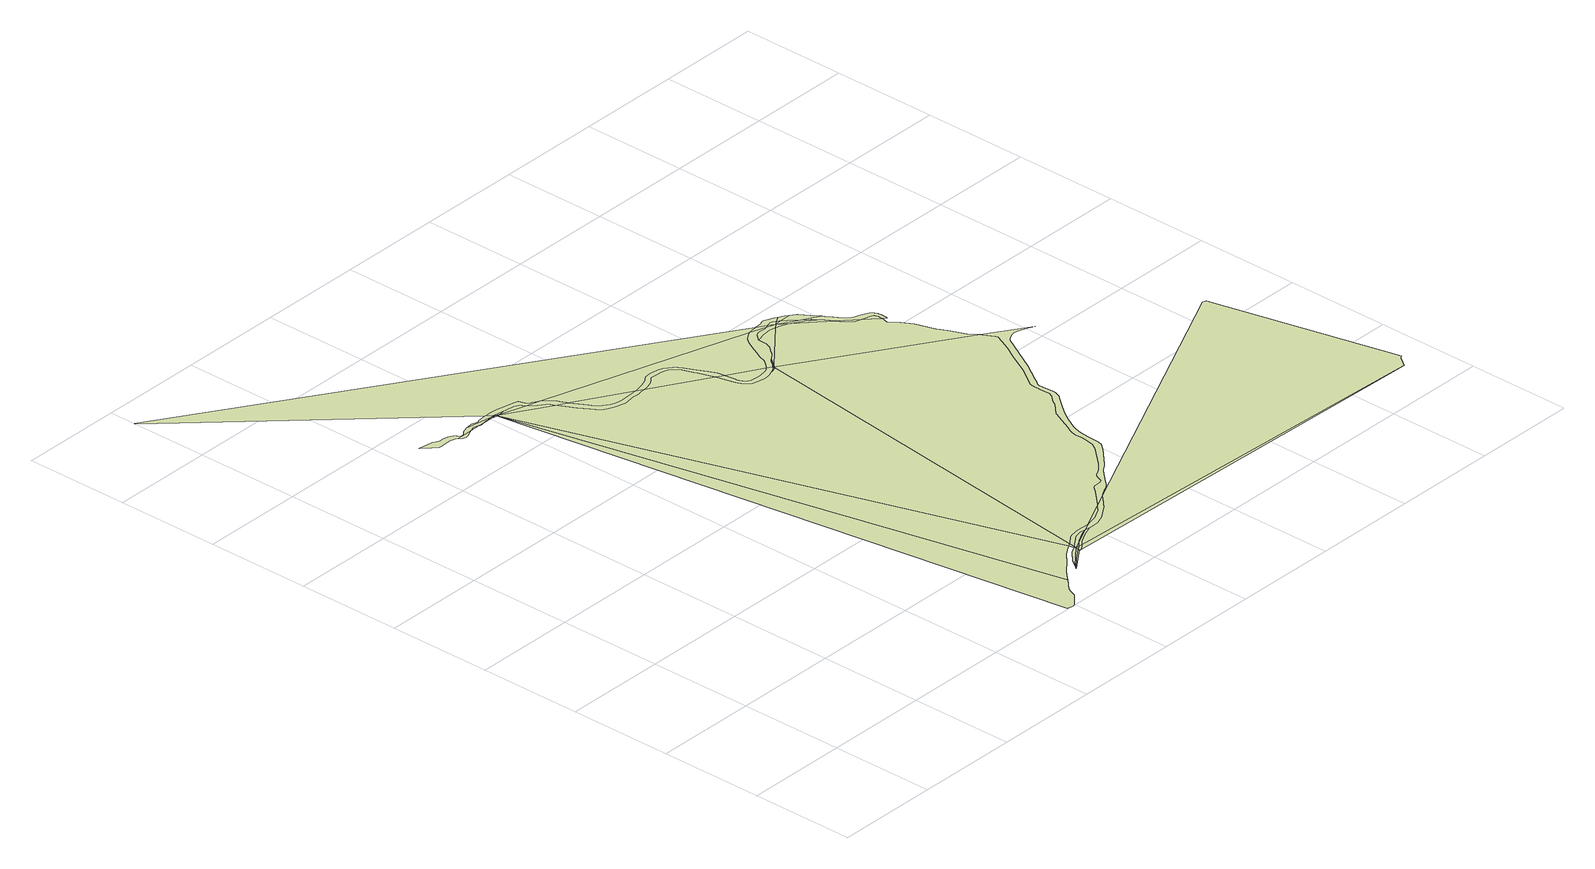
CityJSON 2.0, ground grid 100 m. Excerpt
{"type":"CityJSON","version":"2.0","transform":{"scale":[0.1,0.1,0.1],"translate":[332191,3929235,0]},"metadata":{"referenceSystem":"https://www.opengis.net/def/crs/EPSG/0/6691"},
"CityObjects":{
"landuse1":{"type":"LandUse","attributes":{"class":"204","LandUseDetailAttribute.orgLandUse":"10500","LandUseDetailAttribute.prefecture":"14","LandUseDetailAttribute.city":"14150","LandUseDetailAttribute.note":"都道府県","LandUseDetailAttribute.surveyYear":2015},"geometry":[{"type":"MultiSurface","lod":"1","boundaries":[[[0,1,2,3,4,5,6,7,8,9,10,11,12,13,14,15,16,17,18,19,20,21,22,23,24,25,26,27,28,29,30,31,32,33,34,35,36,37,38,39,40,41,42]]]}]},
"landuse2":{"type":"LandUse","attributes":{"class":"204","LandUseDetailAttribute.orgLandUse":"10500","LandUseDetailAttribute.prefecture":"14","LandUseDetailAttribute.city":"14150","LandUseDetailAttribute.note":"都道府県","LandUseDetailAttribute.surveyYear":2015},"geometry":[{"type":"MultiSurface","lod":"1","boundaries":[[[43,44,45,46,13,12]]]}]},
"landuse3":{"type":"LandUse","attributes":{"class":"203","LandUseDetailAttribute.orgLandUse":"10400","LandUseDetailAttribute.prefecture":"14","LandUseDetailAttribute.city":"14150","LandUseDetailAttribute.note":"都道府県","LandUseDetailAttribute.surveyYear":2015},"geometry":[{"type":"MultiSurface","lod":"1","boundaries":[[[16,15,14,13,17]]]}]},
"landuse4":{"type":"LandUse","attributes":{"class":"203","LandUseDetailAttribute.orgLandUse":"10400","LandUseDetailAttribute.prefecture":"14","LandUseDetailAttribute.city":"14150","LandUseDetailAttribute.note":"都道府県","LandUseDetailAttribute.surveyYear":2015},"geometry":[{"type":"MultiSurface","lod":"1","boundaries":[[[47,48,49,50,51,52,53,54,55,56,57,58,59]]]}]},
"landuse5":{"type":"LandUse","attributes":{"class":"204","LandUseDetailAttribute.orgLandUse":"10500","LandUseDetailAttribute.prefecture":"14","LandUseDetailAttribute.city":"14150","LandUseDetailAttribute.note":"都道府県","LandUseDetailAttribute.surveyYear":2015},"geometry":[{"type":"MultiSurface","lod":"1","boundaries":[[[60,61,18,17]]]}]},
"landuse6":{"type":"LandUse","attributes":{"class":"204","LandUseDetailAttribute.orgLandUse":"10500","LandUseDetailAttribute.prefecture":"14","LandUseDetailAttribute.city":"14150","LandUseDetailAttribute.note":"都道府県","LandUseDetailAttribute.surveyYear":2015},"geometry":[{"type":"MultiSurface","lod":"1","boundaries":[[[62,63,64,65,66,67,68,69,70,71,23,22,72,73,74]]]}]},
"landuse7":{"type":"LandUse","attributes":{"class":"203","LandUseDetailAttribute.orgLandUse":"10400","LandUseDetailAttribute.prefecture":"14","LandUseDetailAttribute.city":"14150","LandUseDetailAttribute.note":"都道府県","LandUseDetailAttribute.surveyYear":2015},"geometry":[{"type":"MultiSurface","lod":"1","boundaries":[[[20,19,18,75,21]]]}]},
"landuse8":{"type":"LandUse","attributes":{"class":"203","LandUseDetailAttribute.orgLandUse":"10400","LandUseDetailAttribute.prefecture":"14","LandUseDetailAttribute.city":"14150","LandUseDetailAttribute.note":"都道府県","LandUseDetailAttribute.surveyYear":2015},"geometry":[{"type":"MultiSurface","lod":"1","boundaries":[[[76,77,78,79,80]]]}]},
"landuse9":{"type":"LandUse","attributes":{"class":"203","LandUseDetailAttribute.orgLandUse":"10400","LandUseDetailAttribute.prefecture":"14","LandUseDetailAttribute.city":"14150","LandUseDetailAttribute.note":"都道府県","LandUseDetailAttribute.surveyYear":2015},"geometry":[{"type":"MultiSurface","lod":"1","boundaries":[[[22,21,75,81]]]}]},
"landuse10":{"type":"LandUse","attributes":{"class":"203","LandUseDetailAttribute.orgLandUse":"10400","LandUseDetailAttribute.prefecture":"14","LandUseDetailAttribute.city":"14150","LandUseDetailAttribute.note":"都道府県","LandUseDetailAttribute.surveyYear":2015},"geometry":[{"type":"MultiSurface","lod":"1","boundaries":[[[82,83,84,79,78,77,76]]]}]},
"landuse11":{"type":"LandUse","attributes":{"class":"203","LandUseDetailAttribute.orgLandUse":"10400","LandUseDetailAttribute.prefecture":"14","LandUseDetailAttribute.city":"14150","LandUseDetailAttribute.note":"都道府県","LandUseDetailAttribute.surveyYear":2015},"geometry":[{"type":"MultiSurface","lod":"1","boundaries":[[[81,75,47]]]}]},
"landuse12":{"type":"LandUse","attributes":{"class":"203","LandUseDetailAttribute.orgLandUse":"10400","LandUseDetailAttribute.prefecture":"14","LandUseDetailAttribute.city":"14150","LandUseDetailAttribute.note":"都道府県","LandUseDetailAttribute.surveyYear":2015},"geometry":[{"type":"MultiSurface","lod":"1","boundaries":[[[72,22,81,73]]]}]},
"landuse13":{"type":"LandUse","attributes":{"class":"203","LandUseDetailAttribute.orgLandUse":"10400","LandUseDetailAttribute.prefecture":"14","LandUseDetailAttribute.city":"14150","LandUseDetailAttribute.note":"都道府県","LandUseDetailAttribute.surveyYear":2015},"geometry":[{"type":"MultiSurface","lod":"1","boundaries":[[[85,86,87,83,82]]]}]},
"landuse14":{"type":"LandUse","attributes":{"class":"203","LandUseDetailAttribute.orgLandUse":"10400","LandUseDetailAttribute.prefecture":"14","LandUseDetailAttribute.city":"14150","LandUseDetailAttribute.note":"都道府県","LandUseDetailAttribute.surveyYear":2015},"geometry":[{"type":"MultiSurface","lod":"1","boundaries":[[[81,47,59]]]}]},
"landuse15":{"type":"LandUse","attributes":{"class":"203","LandUseDetailAttribute.orgLandUse":"10400","LandUseDetailAttribute.prefecture":"14","LandUseDetailAttribute.city":"14150","LandUseDetailAttribute.note":"都道府県","LandUseDetailAttribute.surveyYear":2015},"geometry":[{"type":"MultiSurface","lod":"1","boundaries":[[[81,59,88]]]}]},
"landuse16":{"type":"LandUse","attributes":{"class":"203","LandUseDetailAttribute.orgLandUse":"10400","LandUseDetailAttribute.prefecture":"14","LandUseDetailAttribute.city":"14150","LandUseDetailAttribute.note":"都道府県","LandUseDetailAttribute.surveyYear":2015},"geometry":[{"type":"MultiSurface","lod":"1","boundaries":[[[59,58,89,90,91,92,93,94,88]]]}]},
"landuse17":{"type":"LandUse","attributes":{"class":"203","LandUseDetailAttribute.orgLandUse":"10400","LandUseDetailAttribute.prefecture":"14","LandUseDetailAttribute.city":"14150","LandUseDetailAttribute.note":"都道府県","LandUseDetailAttribute.surveyYear":2015},"geometry":[{"type":"MultiSurface","lod":"1","boundaries":[[[81,88,95,96]]]}]},
"landuse18":{"type":"LandUse","attributes":{"class":"203","LandUseDetailAttribute.orgLandUse":"10400","LandUseDetailAttribute.prefecture":"14","LandUseDetailAttribute.city":"14150","LandUseDetailAttribute.note":"都道府県","LandUseDetailAttribute.surveyYear":2015},"geometry":[{"type":"MultiSurface","lod":"1","boundaries":[[[81,96,97]]]}]},
"landuse19":{"type":"LandUse","attributes":{"class":"203","LandUseDetailAttribute.orgLandUse":"10400","LandUseDetailAttribute.prefecture":"14","LandUseDetailAttribute.city":"14150","LandUseDetailAttribute.note":"都道府県","LandUseDetailAttribute.surveyYear":2015},"geometry":[{"type":"MultiSurface","lod":"1","boundaries":[[[98,73,81,97,99]]]}]},
"landuse20":{"type":"LandUse","attributes":{"class":"203","LandUseDetailAttribute.orgLandUse":"10400","LandUseDetailAttribute.prefecture":"14","LandUseDetailAttribute.city":"14150","LandUseDetailAttribute.note":"都道府県","LandUseDetailAttribute.surveyYear":2015},"geometry":[{"type":"MultiSurface","lod":"1","boundaries":[[[80,100,101]]]}]},
"landuse21":{"type":"LandUse","attributes":{"class":"203","LandUseDetailAttribute.orgLandUse":"10400","LandUseDetailAttribute.prefecture":"14","LandUseDetailAttribute.city":"14150","LandUseDetailAttribute.note":"都道府県","LandUseDetailAttribute.surveyYear":2015},"geometry":[{"type":"MultiSurface","lod":"1","boundaries":[[[80,101,102]]]}]},
"landuse22":{"type":"LandUse","attributes":{"class":"203","LandUseDetailAttribute.orgLandUse":"10400","LandUseDetailAttribute.prefecture":"14","LandUseDetailAttribute.city":"14150","LandUseDetailAttribute.note":"都道府県","LandUseDetailAttribute.surveyYear":2015},"geometry":[{"type":"MultiSurface","lod":"1","boundaries":[[[103,85,82]]]}]},
"landuse23":{"type":"LandUse","attributes":{"class":"203","LandUseDetailAttribute.orgLandUse":"10400","LandUseDetailAttribute.prefecture":"14","LandUseDetailAttribute.city":"14150","LandUseDetailAttribute.note":"都道府県","LandUseDetailAttribute.surveyYear":2015},"geometry":[{"type":"MultiSurface","lod":"1","boundaries":[[[82,76,104]]]}]},
"landuse24":{"type":"LandUse","attributes":{"class":"204","LandUseDetailAttribute.orgLandUse":"10500","LandUseDetailAttribute.prefecture":"14","LandUseDetailAttribute.city":"14150","LandUseDetailAttribute.note":"都道府県","LandUseDetailAttribute.surveyYear":2015},"geometry":[{"type":"MultiSurface","lod":"1","boundaries":[[[105,94,85,103]]]}]},
"landuse25":{"type":"LandUse","attributes":{"class":"203","LandUseDetailAttribute.orgLandUse":"10400","LandUseDetailAttribute.prefecture":"14","LandUseDetailAttribute.city":"14150","LandUseDetailAttribute.note":"都道府県","LandUseDetailAttribute.surveyYear":2015},"geometry":[{"type":"MultiSurface","lod":"1","boundaries":[[[104,76,80,102,106,107]]]}]},
"landuse26":{"type":"LandUse","attributes":{"class":"203","LandUseDetailAttribute.orgLandUse":"10400","LandUseDetailAttribute.prefecture":"14","LandUseDetailAttribute.city":"14150","LandUseDetailAttribute.note":"都道府県","LandUseDetailAttribute.surveyYear":2015},"geometry":[{"type":"MultiSurface","lod":"1","boundaries":[[[108,109,110,111,99,97,112]]]}]},
"landuse27":{"type":"LandUse","attributes":{"class":"203","LandUseDetailAttribute.orgLandUse":"10400","LandUseDetailAttribute.prefecture":"14","LandUseDetailAttribute.city":"14150","LandUseDetailAttribute.note":"都道府県","LandUseDetailAttribute.surveyYear":2015},"geometry":[{"type":"MultiSurface","lod":"1","boundaries":[[[113,82,104]]]}]},
"landuse28":{"type":"LandUse","attributes":{"class":"204","LandUseDetailAttribute.orgLandUse":"10500","LandUseDetailAttribute.prefecture":"14","LandUseDetailAttribute.city":"14150","LandUseDetailAttribute.note":"都道府県","LandUseDetailAttribute.surveyYear":2015},"geometry":[{"type":"MultiSurface","lod":"1","boundaries":[[[114,115,116,117,118,119,120,121,122,123,124,125,126,74,73,98,99,111,110,109,108,112,127]]]}]},
"landuse29":{"type":"LandUse","attributes":{"class":"203","LandUseDetailAttribute.orgLandUse":"10400","LandUseDetailAttribute.prefecture":"14","LandUseDetailAttribute.city":"14150","LandUseDetailAttribute.note":"都道府県","LandUseDetailAttribute.surveyYear":2015},"geometry":[{"type":"MultiSurface","lod":"1","boundaries":[[[97,96,128,129,130,131,132,112]]]}]},
"landuse30":{"type":"LandUse","attributes":{"class":"203","LandUseDetailAttribute.orgLandUse":"10400","LandUseDetailAttribute.prefecture":"14","LandUseDetailAttribute.city":"14150","LandUseDetailAttribute.note":"都道府県","LandUseDetailAttribute.surveyYear":2015},"geometry":[{"type":"MultiSurface","lod":"1","boundaries":[[[133,134,135,103,82,113,136,137,138]]]}]},
"landuse31":{"type":"LandUse","attributes":{"class":"203","LandUseDetailAttribute.orgLandUse":"10400","LandUseDetailAttribute.prefecture":"14","LandUseDetailAttribute.city":"14150","LandUseDetailAttribute.note":"都道府県","LandUseDetailAttribute.surveyYear":2015},"geometry":[{"type":"MultiSurface","lod":"1","boundaries":[[[139,140,113,104,107,141,142,143]]]}]},
"landuse32":{"type":"LandUse","attributes":{"class":"203","LandUseDetailAttribute.orgLandUse":"10400","LandUseDetailAttribute.prefecture":"14","LandUseDetailAttribute.city":"14150","LandUseDetailAttribute.note":"都道府県","LandUseDetailAttribute.surveyYear":2015},"geometry":[{"type":"MultiSurface","lod":"1","boundaries":[[[138,137,136,113,140]]]}]},
"landuse33":{"type":"LandUse","attributes":{"class":"203","LandUseDetailAttribute.orgLandUse":"10400","LandUseDetailAttribute.prefecture":"14","LandUseDetailAttribute.city":"14150","LandUseDetailAttribute.note":"都道府県","LandUseDetailAttribute.surveyYear":2015},"geometry":[{"type":"MultiSurface","lod":"1","boundaries":[[[96,95,88,94,105,144,145,146,147,148,149,150,151,152,153,154,155,156,157,158,159,160,161,162,163,164,165,166,167,168,169,170,171,172,128]]]}]},
"landuse34":{"type":"LandUse","attributes":{"class":"204","LandUseDetailAttribute.orgLandUse":"10500","LandUseDetailAttribute.prefecture":"14","LandUseDetailAttribute.city":"14150","LandUseDetailAttribute.note":"都道府県","LandUseDetailAttribute.surveyYear":2015},"geometry":[{"type":"MultiSurface","lod":"1","boundaries":[[[173,174,175,176,177,105,103,135,134,133,138,140,178]]]}]},
"landuse35":{"type":"LandUse","attributes":{"class":"204","LandUseDetailAttribute.orgLandUse":"10500","LandUseDetailAttribute.prefecture":"14","LandUseDetailAttribute.city":"14150","LandUseDetailAttribute.note":"都道府県","LandUseDetailAttribute.surveyYear":2015},"geometry":[{"type":"MultiSurface","lod":"1","boundaries":[[[112,132,131,130,129,128,179,180,181,182,183,184,185,127]]]}]},
"landuse36":{"type":"LandUse","attributes":{"class":"203","LandUseDetailAttribute.orgLandUse":"10400","LandUseDetailAttribute.prefecture":"14","LandUseDetailAttribute.city":"14150","LandUseDetailAttribute.note":"都道府県","LandUseDetailAttribute.surveyYear":2015},"geometry":[{"type":"MultiSurface","lod":"1","boundaries":[[[186,187,74,126,125,124,123,122,121,120,119,118,117,116,115,114,127,188,189,190]]]}]},
"landuse37":{"type":"LandUse","attributes":{"class":"204","LandUseDetailAttribute.orgLandUse":"10500","LandUseDetailAttribute.prefecture":"14","LandUseDetailAttribute.city":"14150","LandUseDetailAttribute.note":"都道府県","LandUseDetailAttribute.surveyYear":2015},"geometry":[{"type":"MultiSurface","lod":"1","boundaries":[[[128,172,171,170,169,168,167,166,165,164,163,162,161,160,159,158,157,191,192,193,194,195,196,197,198,199,200,201,179]]]}]},
"landuse38":{"type":"LandUse","attributes":{"class":"203","LandUseDetailAttribute.orgLandUse":"10400","LandUseDetailAttribute.prefecture":"14","LandUseDetailAttribute.city":"14150","LandUseDetailAttribute.note":"都道府県","LandUseDetailAttribute.surveyYear":2015},"geometry":[{"type":"MultiSurface","lod":"1","boundaries":[[[179,201,200,199,198,197,196,195,194,193,192,191]]]}]},
"landuse39":{"type":"LandUse","attributes":{"class":"203","LandUseDetailAttribute.orgLandUse":"10400","LandUseDetailAttribute.prefecture":"14","LandUseDetailAttribute.city":"14150","LandUseDetailAttribute.note":"都道府県","LandUseDetailAttribute.surveyYear":2015},"geometry":[{"type":"MultiSurface","lod":"1","boundaries":[[[202,203,204,205,206,207,208,178]]]}]},
"landuse40":{"type":"LandUse","attributes":{"class":"204","LandUseDetailAttribute.orgLandUse":"10500","LandUseDetailAttribute.prefecture":"14","LandUseDetailAttribute.city":"14150","LandUseDetailAttribute.note":"都道府県","LandUseDetailAttribute.surveyYear":2015},"geometry":[{"type":"MultiSurface","lod":"1","boundaries":[[[209,210,211,212,213,214,215,216,208,207,206,205,204,203,202,178,140,139,143]]]}]},
"landuse41":{"type":"LandUse","attributes":{"class":"203","LandUseDetailAttribute.orgLandUse":"10400","LandUseDetailAttribute.prefecture":"14","LandUseDetailAttribute.city":"14150","LandUseDetailAttribute.note":"都道府県","LandUseDetailAttribute.surveyYear":2015},"geometry":[{"type":"MultiSurface","lod":"1","boundaries":[[[217,218,219,220,221,222,223,224,225,226,227,228,229,230,231,232,233,234,157,156]]]}]},
"landuse42":{"type":"LandUse","attributes":{"class":"204","LandUseDetailAttribute.orgLandUse":"10500","LandUseDetailAttribute.prefecture":"14","LandUseDetailAttribute.city":"14150","LandUseDetailAttribute.note":"都道府県","LandUseDetailAttribute.surveyYear":2015},"geometry":[{"type":"MultiSurface","lod":"1","boundaries":[[[235,236,237,238,239,240,241,242,243,244,245,246,247,248,249,250,251,252,191,157,234,233,232,231,230,229,228,227,226,225,224,223,222,221,220,219,218,217,156,253]]]}]},
"landuse43":{"type":"LandUse","attributes":{"class":"203","LandUseDetailAttribute.orgLandUse":"10400","LandUseDetailAttribute.prefecture":"14","LandUseDetailAttribute.city":"14150","LandUseDetailAttribute.note":"都道府県","LandUseDetailAttribute.surveyYear":2015},"geometry":[{"type":"MultiSurface","lod":"1","boundaries":[[[127,185,184,183,182,181,180,179,191,252,251,250,249,248,247,246,245,244,243,242,241,240,239,238,237,236,235,253,254,255,256,257,258,259,260,261,262,188]]]}]},
"landuse44":{"type":"LandUse","attributes":{"class":"204","LandUseDetailAttribute.orgLandUse":"10500","LandUseDetailAttribute.prefecture":"14","LandUseDetailAttribute.city":"14150","LandUseDetailAttribute.note":"都道府県","LandUseDetailAttribute.surveyYear":2015},"geometry":[{"type":"MultiSurface","lod":"1","boundaries":[[[156,155,154,153,152,151,150,149,148,147,263,264,254,265,266,267,268,269,270,271,272,273,274,275,276,277,253]]]}]},
"landuse45":{"type":"LandUse","attributes":{"class":"203","LandUseDetailAttribute.orgLandUse":"10400","LandUseDetailAttribute.prefecture":"14","LandUseDetailAttribute.city":"14150","LandUseDetailAttribute.note":"都道府県","LandUseDetailAttribute.surveyYear":2015},"geometry":[{"type":"MultiSurface","lod":"1","boundaries":[[[253,277,276,275,274,273,272,271,270,269,268,267,266,265,254]]]}]},
"landuse46":{"type":"LandUse","attributes":{"class":"203","LandUseDetailAttribute.orgLandUse":"10400","LandUseDetailAttribute.prefecture":"14","LandUseDetailAttribute.city":"14150","LandUseDetailAttribute.note":"都道府県","LandUseDetailAttribute.surveyYear":2015},"geometry":[{"type":"MultiSurface","lod":"1","boundaries":[[[264,263,147,146,145,144,278]]]}]},
"landuse47":{"type":"LandUse","attributes":{"class":"203","LandUseDetailAttribute.orgLandUse":"10400","LandUseDetailAttribute.prefecture":"14","LandUseDetailAttribute.city":"14150","LandUseDetailAttribute.note":"都道府県","LandUseDetailAttribute.surveyYear":2015},"geometry":[{"type":"MultiSurface","lod":"1","boundaries":[[[279,144,105,177,176,175,174,173,178,208,280,281,282,283,284,285,286,287,288,289,290,291,292,293,294,295,296,297,298,299,300,301,302,303,304,305,306,307,308,309,310,311,312,313,314,315,316,317,318,319,320,321,322,323,324,325,326,327,328,329,330,331]]]}]},
"landuse48":{"type":"LandUse","attributes":{"class":"203","LandUseDetailAttribute.orgLandUse":"10400","LandUseDetailAttribute.prefecture":"14","LandUseDetailAttribute.city":"14150","LandUseDetailAttribute.note":"都道府県","LandUseDetailAttribute.surveyYear":2015},"geometry":[{"type":"MultiSurface","lod":"1","boundaries":[[[278,144,279]]]}]},
"landuse49":{"type":"LandUse","attributes":{"class":"203","LandUseDetailAttribute.orgLandUse":"10400","LandUseDetailAttribute.prefecture":"14","LandUseDetailAttribute.city":"14150","LandUseDetailAttribute.note":"都道府県","LandUseDetailAttribute.surveyYear":2015},"geometry":[{"type":"MultiSurface","lod":"1","boundaries":[[[332,278,279]]]}]},
"landuse50":{"type":"LandUse","attributes":{"class":"203","LandUseDetailAttribute.orgLandUse":"10400","LandUseDetailAttribute.prefecture":"14","LandUseDetailAttribute.city":"14150","LandUseDetailAttribute.note":"都道府県","LandUseDetailAttribute.surveyYear":2015},"geometry":[{"type":"MultiSurface","lod":"1","boundaries":[[[333,334,335,264,278,332]]]}]},
"landuse51":{"type":"LandUse","attributes":{"class":"204","LandUseDetailAttribute.orgLandUse":"10500","LandUseDetailAttribute.prefecture":"14","LandUseDetailAttribute.city":"14150","LandUseDetailAttribute.note":"都道府県","LandUseDetailAttribute.surveyYear":2015},"geometry":[{"type":"MultiSurface","lod":"1","boundaries":[[[188,262,261,260,259,258,257,256,255,254,264,335,334,333,336,337,338,339,340,341,342,343,344,345,346,347,348,349,350,351]]]}]},
"landuse52":{"type":"LandUse","attributes":{"class":"203","LandUseDetailAttribute.orgLandUse":"10400","LandUseDetailAttribute.prefecture":"14","LandUseDetailAttribute.city":"14150","LandUseDetailAttribute.note":"都道府県","LandUseDetailAttribute.surveyYear":2015},"geometry":[{"type":"MultiSurface","lod":"1","boundaries":[[[352,353,354,342,341,340,339,338,337,336,333,332,355]]]}]},
"landuse53":{"type":"LandUse","attributes":{"class":"203","LandUseDetailAttribute.orgLandUse":"10400","LandUseDetailAttribute.prefecture":"14","LandUseDetailAttribute.city":"14150","LandUseDetailAttribute.note":"都道府県","LandUseDetailAttribute.surveyYear":2015},"geometry":[{"type":"MultiSurface","lod":"1","boundaries":[[[107,106,102,356,357]]]}]},
"landuse54":{"type":"LandUse","attributes":{"class":"204","LandUseDetailAttribute.orgLandUse":"10500","LandUseDetailAttribute.prefecture":"14","LandUseDetailAttribute.city":"14150","LandUseDetailAttribute.note":"都道府県","LandUseDetailAttribute.surveyYear":2015},"geometry":[{"type":"MultiSurface","lod":"1","boundaries":[[[331,330,329,328,327,326,325,324,323,322,321,320,319,318,317,316,315,314,313,312,311,310,309,308,307,306,305,304,303,302,301,300,299,298,297,296,295,294,293,292,291,290,289,288,287,286,285,284,283,282,281,280,208,216,358,359,360,361,362,363,364,365,366,367,368,369,370,371,372,373,374,375,376,377,378,379,380,381,382,383,384,385,386,387,388,389,390,391,392,393,394,395,396,397,398,399]]]}]},
"landuse55":{"type":"LandUse","attributes":{"class":"203","LandUseDetailAttribute.orgLandUse":"10400","LandUseDetailAttribute.prefecture":"14","LandUseDetailAttribute.city":"14150","LandUseDetailAttribute.note":"都道府県","LandUseDetailAttribute.surveyYear":2015},"geometry":[{"type":"MultiSurface","lod":"1","boundaries":[[[351,350,349,348,347,346,345,344,343,342,354,353,352,355,400]]]}]},
"landuse56":{"type":"LandUse","attributes":{"class":"204","LandUseDetailAttribute.orgLandUse":"10500","LandUseDetailAttribute.prefecture":"14","LandUseDetailAttribute.city":"14150","LandUseDetailAttribute.note":"都道府県","LandUseDetailAttribute.surveyYear":2015},"geometry":[{"type":"MultiSurface","lod":"1","boundaries":[[[190,189,188,351,401]]]}]},
"landuse57":{"type":"LandUse","attributes":{"class":"203","LandUseDetailAttribute.orgLandUse":"10400","LandUseDetailAttribute.prefecture":"14","LandUseDetailAttribute.city":"14150","LandUseDetailAttribute.note":"都道府県","LandUseDetailAttribute.surveyYear":2015},"geometry":[{"type":"MultiSurface","lod":"1","boundaries":[[[401,351,400]]]}]},
"landuse58":{"type":"LandUse","attributes":{"class":"204","LandUseDetailAttribute.orgLandUse":"10500","LandUseDetailAttribute.prefecture":"14","LandUseDetailAttribute.city":"14150","LandUseDetailAttribute.note":"都道府県","LandUseDetailAttribute.surveyYear":2015},"geometry":[{"type":"MultiSurface","lod":"1","boundaries":[[[402,403,404,405,406,407,408,190,401,409,410,411,412,413,414]]]}]},
"landuse59":{"type":"LandUse","attributes":{"class":"203","LandUseDetailAttribute.orgLandUse":"10400","LandUseDetailAttribute.prefecture":"14","LandUseDetailAttribute.city":"14150","LandUseDetailAttribute.note":"都道府県","LandUseDetailAttribute.surveyYear":2015},"geometry":[{"type":"MultiSurface","lod":"1","boundaries":[[[412,411,410,409,401,400,413]]]}]},
"landuse60":{"type":"LandUse","attributes":{"class":"203","LandUseDetailAttribute.orgLandUse":"10400","LandUseDetailAttribute.prefecture":"14","LandUseDetailAttribute.city":"14150","LandUseDetailAttribute.note":"都道府県","LandUseDetailAttribute.surveyYear":2015},"geometry":[{"type":"MultiSurface","lod":"1","boundaries":[[[400,355,415,416,417]]]}]},
"landuse61":{"type":"LandUse","attributes":{"class":"203","LandUseDetailAttribute.orgLandUse":"10400","LandUseDetailAttribute.prefecture":"14","LandUseDetailAttribute.city":"14150","LandUseDetailAttribute.note":"都道府県","LandUseDetailAttribute.surveyYear":2015},"geometry":[{"type":"MultiSurface","lod":"1","boundaries":[[[416,415,355,332,279,331,418,419,420,421,422,423,424,425,426,427,428,429,430,431,432,433,434,435,436,417]]]}]},
"landuse62":{"type":"LandUse","attributes":{"class":"203","LandUseDetailAttribute.orgLandUse":"10400","LandUseDetailAttribute.prefecture":"14","LandUseDetailAttribute.city":"14150","LandUseDetailAttribute.note":"都道府県","LandUseDetailAttribute.surveyYear":2015},"geometry":[{"type":"MultiSurface","lod":"1","boundaries":[[[437,413,400,438]]]}]},
"landuse63":{"type":"LandUse","attributes":{"class":"203","LandUseDetailAttribute.orgLandUse":"10400","LandUseDetailAttribute.prefecture":"14","LandUseDetailAttribute.city":"14150","LandUseDetailAttribute.note":"都道府県","LandUseDetailAttribute.surveyYear":2015},"geometry":[{"type":"MultiSurface","lod":"1","boundaries":[[[439,216,215,214,213,212,211,210,209,143,142,141,107,357,440,441,442,443]]]}]},
"landuse64":{"type":"LandUse","attributes":{"class":"203","LandUseDetailAttribute.orgLandUse":"10400","LandUseDetailAttribute.prefecture":"14","LandUseDetailAttribute.city":"14150","LandUseDetailAttribute.note":"都道府県","LandUseDetailAttribute.surveyYear":2015},"geometry":[{"type":"MultiSurface","lod":"1","boundaries":[[[444,445,438,400,446]]]}]},
"landuse65":{"type":"LandUse","attributes":{"class":"203","LandUseDetailAttribute.orgLandUse":"10400","LandUseDetailAttribute.prefecture":"14","LandUseDetailAttribute.city":"14150","LandUseDetailAttribute.note":"都道府県","LandUseDetailAttribute.surveyYear":2015},"geometry":[{"type":"MultiSurface","lod":"1","boundaries":[[[400,417,447,448,449,450,446]]]}]},
"landuse66":{"type":"LandUse","attributes":{"class":"204","LandUseDetailAttribute.orgLandUse":"10500","LandUseDetailAttribute.prefecture":"14","LandUseDetailAttribute.city":"14150","LandUseDetailAttribute.note":"都道府県","LandUseDetailAttribute.surveyYear":2015},"geometry":[{"type":"MultiSurface","lod":"1","boundaries":[[[451,414,413,437,438,452]]]}]},
"landuse67":{"type":"LandUse","attributes":{"class":"203","LandUseDetailAttribute.orgLandUse":"10400","LandUseDetailAttribute.prefecture":"14","LandUseDetailAttribute.city":"14150","LandUseDetailAttribute.note":"都道府県","LandUseDetailAttribute.surveyYear":2015},"geometry":[{"type":"MultiSurface","lod":"1","boundaries":[[[447,417,436,453,454,448]]]}]},
"landuse68":{"type":"LandUse","attributes":{"class":"204","LandUseDetailAttribute.orgLandUse":"10500","LandUseDetailAttribute.prefecture":"14","LandUseDetailAttribute.city":"14150","LandUseDetailAttribute.note":"都道府県","LandUseDetailAttribute.surveyYear":2015},"geometry":[{"type":"MultiSurface","lod":"1","boundaries":[[[455,456,452,438,445,444,446,457]]]}]},
"landuse69":{"type":"LandUse","attributes":{"class":"204","LandUseDetailAttribute.orgLandUse":"10500","LandUseDetailAttribute.prefecture":"14","LandUseDetailAttribute.city":"14150","LandUseDetailAttribute.note":"都道府県","LandUseDetailAttribute.surveyYear":2015},"geometry":[{"type":"MultiSurface","lod":"1","boundaries":[[[446,450,449,448,454,453,436,431,458,459,460,461,462,463,464,465,466,467,468,430,469,470,471,472,473,474,475,476,477,478,479,480,481,482,483,484,485,457]]]}]},
"landuse70":{"type":"LandUse","attributes":{"class":"204","LandUseDetailAttribute.orgLandUse":"10500","LandUseDetailAttribute.prefecture":"14","LandUseDetailAttribute.city":"14150","LandUseDetailAttribute.note":"都道府県","LandUseDetailAttribute.surveyYear":2015},"geometry":[{"type":"MultiSurface","lod":"1","boundaries":[[[436,435,434,433,432,431]]]}]},
"landuse71":{"type":"LandUse","attributes":{"class":"203","LandUseDetailAttribute.orgLandUse":"10400","LandUseDetailAttribute.prefecture":"14","LandUseDetailAttribute.city":"14150","LandUseDetailAttribute.note":"都道府県","LandUseDetailAttribute.surveyYear":2015},"geometry":[{"type":"MultiSurface","lod":"1","boundaries":[[[468,467,466,465,464,463,462,461,460,459,458,431,430]]]}]}
},
"vertices":[
[1267,5713,0],[1305,5688,0],[1344,5643,0],[1374,5612,0],[1391,5603,0],[1412,5599,0],[1484,5598,0],[1513,5600,0],[1535,5599,0],[1554,5597,0],[1579,5591,0],[1595,5579,0],[1599,5575,0],[1763,5576,0],[1764,5577,0],[1802,5592,0],[1827,5592,0],[1866,5577,0],[1923,5577,0],[1956,5584,0],[1982,5586,0],[1983,5586,0],[2014,5588,0],[1769,5629,0],[1764,5628,0],[1730,5618,0],[1726,5616,0],[1702,5601,0],[1686,5588,0],[1680,5586,0],[1668,5581,0],[1651,5579,0],[1638,5583,0],[1618,5609,0],[1618,5610,0],[1604,5629,0],[1586,5643,0],[1563,5653,0],[1499,5660,0],[1493,5661,0],[1474,5662,0],[1437,5674,0],[1411,5689,0],
[1625,5547,0],[1659,5537,0],[1685,5542,0],[1734,5565,0],
[2079,5564,0],[2923,12,0],[2940,12,0],[2959,8,0],[2981,3,0],[2993,5,0],[2997,5,0],[3115,110,0],[3128,145,0],[3135,162,0],[3157,207,0],[3257,308,0],[2080,5563,0],
[1876,5573,0],[1896,5571,0],
[2011,5638,0],[1957,5636,0],[1939,5634,0],[1926,5631,0],[1917,5628,0],[1910,5623,0],[1893,5620,0],[1850,5638,0],[1836,5640,0],[1801,5634,0],[2048,5591,0],[2066,5589,0],[2019,5638,0],
[2019,5577,0],
[3678,561,0],[3555,470,0],[3457,389,0],[3444,375,0],[3672,541,0],
[2077,5578,0],
[3686,589,0],[3468,410,0],[3440,372,0],
[3680,607,0],[3609,564,0],[3513,473,0],
[2082,5563,0],
[3272,322,0],[3352,407,0],[3465,498,0],[3556,586,0],[3631,634,0],[3665,652,0],
[2088,5561,0],[2101,5564,0],
[2115,5566,0],
[2106,5585,0],[2168,5574,0],
[3684,535,0],[3687,537,0],
[3692,541,0],
[3689,613,0],
[3714,588,0],
[3696,669,0],
[3730,568,0],[3751,586,0],
[2339,5521,0],[2321,5537,0],[2283,5555,0],[2205,5568,0],[2354,5493,0],
[3759,625,0],
[2457,5474,0],[2430,5484,0],[2408,5493,0],[2391,5508,0],[2390,5509,0],[2383,5530,0],[2373,5570,0],[2365,5583,0],[2337,5593,0],[2295,5602,0],[2236,5616,0],[2161,5634,0],[2086,5638,0],[2489,5452,0],
[2524,5316,0],[2503,5353,0],[2485,5378,0],[2399,5441,0],[2355,5492,0],
[3894,723,0],[3817,706,0],[3715,629,0],[3778,641,0],[3881,698,0],[3935,719,0],
[3982,715,0],[3949,718,0],[3792,620,0],[3891,675,0],[3992,714,0],
[4171,4344,0],[4157,4326,0],[4108,4310,0],[4095,4311,0],[4060,4295,0],[3999,4284,0],[3932,4295,0],[3863,4315,0],[3833,4329,0],[3803,4365,0],[3777,4432,0],[3757,4515,0],[3735,4609,0],[3199,4923,0],[3160,4917,0],[3119,4909,0],[3085,4910,0],[3058,4912,0],[3023,4911,0],[2988,4904,0],[2959,4898,0],[2927,4898,0],[2833,4923,0],[2764,4953,0],[2723,4981,0],[2668,5061,0],[2612,5154,0],[2567,5241,0],[2535,5298,0],
[4029,759,0],[3908,763,0],[3815,748,0],[3783,736,0],[3715,680,0],[4035,761,0],
[2621,5260,0],[2615,5276,0],[2602,5306,0],[2582,5351,0],[2552,5386,0],[2515,5426,0],[2494,5449,0],
[6,7746,0],[6,7736,0],[4447,4858,0],[4495,4872,0],[4544,4875,0],
[3131,4962,0],[3060,4956,0],[3006,4954,0],[2980,4952,0],[2935,4952,0],[2884,4961,0],[2837,4975,0],[2784,5014,0],[2731,5062,0],[2710,5113,0],[2621,5259,0],
[4052,765,0],[4133,785,0],[4163,797,0],[4204,821,0],[4239,839,0],[4242,840,0],[4293,887,0],
[4034,711,0],[4106,718,0],[4182,748,0],[4228,780,0],[4269,808,0],[4311,833,0],[4414,935,0],[4434,956,0],
[3733,4619,0],[3681,4765,0],[3676,4777,0],[3632,4892,0],[3610,4921,0],[3585,4949,0],[3562,4977,0],[3533,4990,0],[3492,4997,0],[3450,5000,0],[3383,5003,0],[3377,5001,0],[3369,4999,0],[3356,4989,0],[3352,4984,0],[3335,4967,0],[3299,4947,0],[3230,4928,0],
[3793,4641,0],[3762,4718,0],[3715,4804,0],[3663,4904,0],[3641,4942,0],[3617,4974,0],[3586,5002,0],[3550,5024,0],[3505,5038,0],[3456,5047,0],[3430,5053,0],[3392,5053,0],[3354,5045,0],[3329,5029,0],[3321,5023,0],[3297,5006,0],[3233,4985,0],[3138,4963,0],[3805,4569,0],
[4117,4386,0],[4147,4417,0],[4190,4471,0],[4221,4553,0],[4245,4601,0],[4271,4660,0],[4317,4757,0],[4361,4810,0],[4415,4848,0],
[4137,4331,0],[4167,4358,0],[4104,4372,0],[4061,4356,0],[4021,4350,0],[4000,4347,0],[3955,4346,0],[3934,4346,0],[3889,4351,0],[3864,4364,0],[3850,4376,0],[3823,4429,0],[3818,4439,0],[3815,4468,0],[3809,4545,0],
[4172,4354,0],
[4177,4351,0],[4320,911,0],[4352,945,0],[4451,1048,0],[4496,1108,0],[4516,1118,0],[4588,1120,0],[4600,1125,0],[4603,1126,0],[4608,1129,0],[4613,1134,0],[4629,1170,0],[4643,1200,0],[4646,1207,0],[4649,1211,0],[4657,1220,0],[4675,1229,0],[4706,1247,0],[4720,1255,0],[4745,1275,0],[4781,1305,0],[4797,1322,0],[4965,1507,0],[4997,1561,0],[5009,1610,0],[5015,1663,0],[5016,1681,0],[5020,1716,0],[5016,1769,0],[5016,1772,0],[5033,1833,0],[5040,1847,0],[5062,1891,0],[5114,2003,0],[5157,2097,0],[5165,2115,0],[5268,2213,0],[5297,2269,0],[5345,2313,0],[5365,2362,0],[5364,2463,0],[5363,2481,0],[5361,2522,0],[5361,2528,0],[5368,2571,0],[5496,2763,0],[5606,2974,0],[5677,3097,0],[5721,3191,0],[5751,3267,0],[5747,3291,0],[5694,3387,0],[5687,3398,0],
[4191,4370,0],
[4251,4447,0],[4225,4426,0],[4195,4383,0],
[4314,4500,0],[4345,4545,0],[4384,4580,0],[4406,4645,0],[4408,4673,0],[4404,4706,0],[4405,4715,0],[4406,4724,0],[4419,4745,0],[4428,4755,0],[4457,4788,0],[4493,4806,0],[4542,4808,0],[4576,4805,0],[4583,4804,0],[4601,4811,0],
[4591,4760,0],[4507,4752,0],[4415,4726,0],[4644,4748,0],
[7637,440,0],[7638,441,0],
[4453,976,0],[4506,1005,0],[4517,1014,0],[4548,1028,0],[4592,1052,0],[4614,1075,0],[4658,1126,0],[4744,1220,0],[4758,1233,0],[4779,1247,0],[4815,1272,0],[4833,1288,0],[4993,1444,0],[5048,1509,0],[5061,1552,0],[5064,1667,0],[5071,1759,0],[5089,1825,0],[5106,1867,0],[5161,1969,0],[5211,2053,0],[5290,2154,0],[5338,2216,0],[5388,2277,0],[5400,2303,0],[5411,2336,0],[5412,2357,0],[5408,2419,0],[5404,2473,0],[5405,2512,0],[5412,2534,0],[5429,2557,0],[5458,2603,0],[5573,2781,0],[5729,3066,0],[5785,3165,0],[5814,3187,0],[5851,3203,0],[5895,3212,0],[5950,3202,0],[6025,3173,0],[6084,3147,0],
[4688,4785,0],
[4630,4821,0],
[4753,4857,0],[4691,4886,0],[4668,4894,0],[4638,4891,0],[4613,4883,0],[4588,4877,0],[4569,4877,0],[4648,4828,0],[4666,4833,0],[4680,4834,0],[4698,4829,0],[4725,4808,0],[4780,4842,0],
[4679,4741,0],[4758,4712,0],[4785,4695,0],
[5677,3412,0],[5621,3496,0],[5556,3653,0],[5510,3738,0],[5484,3810,0],[5453,3924,0],[5392,4026,0],[5342,4082,0],[5324,4106,0],[5325,4135,0],[5335,4159,0],[5337,4175,0],[5338,4186,0],[5217,4298,0],[5203,4302,0],[5162,4317,0],[5127,4340,0],[5094,4381,0],[5058,4444,0],
[4746,4792,0],[4752,4787,0],
[7289,2357,0],[7665,478,0],[7710,540,0],[7736,558,0],[7319,2346,0],
[4842,4702,0],[4797,4746,0],[4861,4684,0],
[4885,4634,0],[4967,4573,0],[4939,4610,0],[4879,4667,0],
[4836,4812,0],[4866,4790,0],
[5056,4446,0],[5004,4525,0],
[4984,4663,0],[4922,4749,0],[5037,4582,0],
[5237,4293,0],[5244,4291,0],[5270,4286,0],[5291,4280,0],[5295,4279,0],[5313,4272,0],[5331,4260,0],[5339,4247,0],[5343,4233,0],[5342,4223,0],[5339,4193,0],[5374,4153,0],[5376,4171,0],[5377,4217,0],[5378,4232,0],[5377,4249,0],[5374,4261,0],[5367,4275,0],[5360,4286,0],[5352,4299,0],[5334,4314,0],[5301,4333,0],[5250,4353,0],[5209,4369,0],[5168,4386,0],[5111,4470,0],[5088,4504,0],[5050,4562,0]
]}
